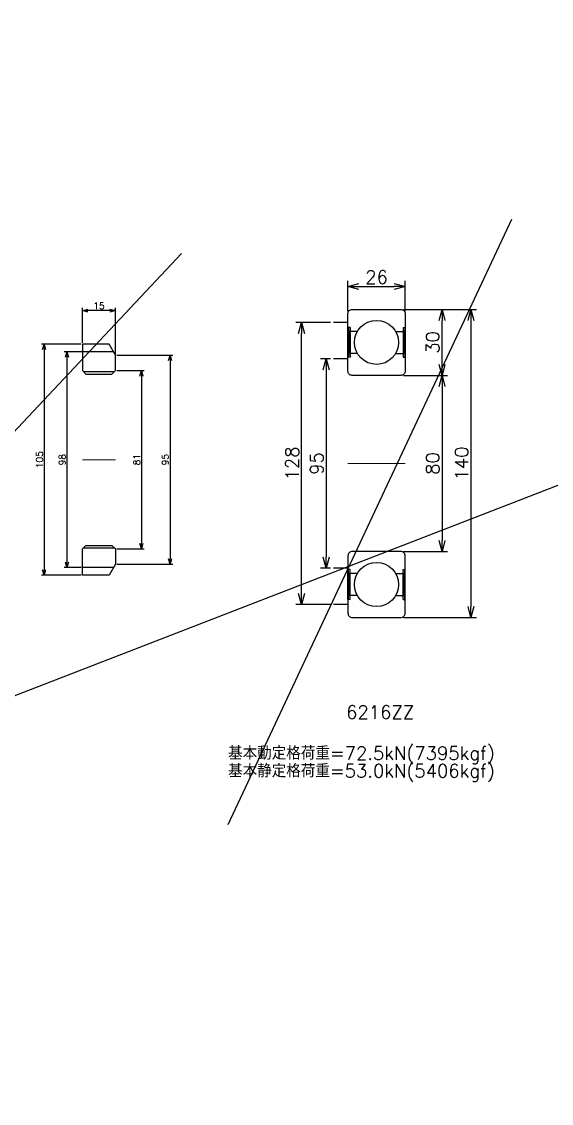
# Model space of a CAD drawing. Header units: millimetres. Extents: x -16130 to 36813, y -8099 to 27484.
# Drawn here: x -9147.3 to -8906.9, y 16410.7 to 16902.1 of the extents above; entities that cross this region are included whole.
import ezdxf

# ---------------------------------------------------------------- set-up
doc = ezdxf.new("R2010")
doc.units = ezdxf.units.MM
doc.header["$LTSCALE"] = 6
doc.header["$PDMODE"] = 99
doc.header["$PDSIZE"] = 1
doc.layers.add('08_DIM', color=3, linetype='Continuous', lineweight=13)
doc.layers.add('10_DRAFT', color=8, linetype='Continuous', lineweight=0, plot=False)
doc.styles.add('KSS_TXT', font='txt.shx', dxfattribs={"bigfont": 'extfont2.shx'})
doc.dimstyles.new('KSS_DIM', dxfattribs={"dimtxt": 3, "dimasz": 2.5, "dimexe": 1.25, "dimexo": 0.625, "dimtad": 1, "dimdsep": 46, "dimtxsty": 'KSS_TXT', "dimblk": 'OPEN30', "dimcen": 0, "dimazin": 2, "dimtfac": 0.75, "dimtmove": 0, "dimatfit": 3, "dimldrblk": 'OPEN30', "dimfxl": 1, "dimtolj": 1, "dimarcsym": 0})

# ---------------------------------------------------------------- blocks, each defined once
blk = doc.blocks.new('_Open30')
at = {"color": 0, "linetype": 'ByBlock', "lineweight": -2}
for p, q in [((-1, 0.268), (0, 0)), ((0, 0), (-1, -0.268)), ((0, 0), (-1, 0))]:
    blk.add_line(p, q, dxfattribs=at)
blk = doc.blocks.new('*D1179')
at = {"layer": '08_DIM', "color": 0, "lineweight": -2, "transparency": 16777216}
for p, q in [((-9119.33, 16752.09), (-9127.96, 16752.09)), ((-9126.71, 16749.59), (-9126.71, 16656.59)), ((-9120.33, 16654.09), (-9127.96, 16654.09))]:
    blk.add_line(p, q, dxfattribs=at)
at = {"layer": 'Defpoints', "color": 0, "transparency": 16777216}
for p in [(-9118.71, 16752.09), (-9126.71, 16654.09), (-9119.71, 16654.09)]:
    blk.add_point(p, dxfattribs=at)
at = {"layer": '08_DIM', "color": 0, "lineweight": -2, "transparency": 16777216, "xscale": 2.5, "yscale": 2.5, "zscale": 2.5}
for p, rotation in [((-9126.71, 16752.09), 90), ((-9126.71, 16654.09), 270)]:
    blk.add_blockref('_Open30', p, dxfattribs=dict(at, rotation=rotation))
at = {"layer": '08_DIM', "color": 0, "transparency": 16777216, "insert": (-9128.83, 16703.09), "char_height": 3, "attachment_point": 5, "rotation": 90, "style": 'KSS_TXT'}
blk.add_mtext('\\A1;98', dxfattribs=at)
blk = doc.blocks.new('*D1180')
at = {"layer": '08_DIM', "color": 0, "lineweight": -2, "transparency": 16777216}
for p, q in [((-9104.08, 16750.59), (-9078.7, 16750.59)), ((-9079.95, 16748.09), (-9079.95, 16658.09)), ((-9104.08, 16655.59), (-9078.7, 16655.59))]:
    blk.add_line(p, q, dxfattribs=at)
at = {"layer": 'Defpoints', "color": 0, "transparency": 16777216}
for p in [(-9104.71, 16750.59), (-9104.71, 16655.59), (-9079.95, 16655.59)]:
    blk.add_point(p, dxfattribs=at)
at = {"layer": '08_DIM', "color": 0, "lineweight": -2, "transparency": 16777216, "xscale": 2.5, "yscale": 2.5, "zscale": 2.5}
for p, rotation in [((-9079.95, 16750.59), 90), ((-9079.95, 16655.59), 270)]:
    blk.add_blockref('_Open30', p, dxfattribs=dict(at, rotation=rotation))
at = {"layer": '08_DIM', "color": 0, "transparency": 16777216, "insert": (-9082.08, 16703.09), "char_height": 3, "attachment_point": 5, "rotation": 90, "style": 'KSS_TXT'}
blk.add_mtext('\\A1;95', dxfattribs=at)
blk = doc.blocks.new('*D1181')
at = {"layer": '08_DIM', "color": 0, "lineweight": -2, "transparency": 16777216}
for p, q in [((-9104.08, 16743.59), (-9091.67, 16743.59)), ((-9092.92, 16741.09), (-9092.92, 16665.09)), ((-9104.08, 16662.59), (-9091.67, 16662.59))]:
    blk.add_line(p, q, dxfattribs=at)
at = {"layer": 'Defpoints', "color": 0, "transparency": 16777216}
for p in [(-9104.71, 16743.59), (-9104.71, 16662.59), (-9092.92, 16662.59)]:
    blk.add_point(p, dxfattribs=at)
at = {"layer": '08_DIM', "color": 0, "lineweight": -2, "transparency": 16777216, "xscale": 2.5, "yscale": 2.5, "zscale": 2.5}
for p, rotation in [((-9092.92, 16743.59), 90), ((-9092.92, 16662.59), 270)]:
    blk.add_blockref('_Open30', p, dxfattribs=dict(at, rotation=rotation))
at = {"layer": '08_DIM', "color": 0, "transparency": 16777216, "insert": (-9095.04, 16703.09), "char_height": 3, "attachment_point": 5, "rotation": 90, "style": 'KSS_TXT'}
blk.add_mtext('\\A1;81', dxfattribs=at)
blk = doc.blocks.new('*D1182')
at = {"layer": '08_DIM', "color": 0, "lineweight": -2, "transparency": 16777216}
for p, q in [((-9120.33, 16755.59), (-9138.32, 16755.59)), ((-9137.07, 16753.09), (-9137.07, 16653.09)), ((-9120.33, 16650.59), (-9138.32, 16650.59))]:
    blk.add_line(p, q, dxfattribs=at)
at = {"layer": 'Defpoints', "color": 0, "transparency": 16777216}
for p in [(-9119.71, 16755.59), (-9137.07, 16650.59), (-9119.71, 16650.59)]:
    blk.add_point(p, dxfattribs=at)
at = {"layer": '08_DIM', "color": 0, "lineweight": -2, "transparency": 16777216, "xscale": 2.5, "yscale": 2.5, "zscale": 2.5}
for p, rotation in [((-9137.07, 16755.59), 90), ((-9137.07, 16650.59), 270)]:
    blk.add_blockref('_Open30', p, dxfattribs=dict(at, rotation=rotation))
at = {"layer": '08_DIM', "color": 0, "transparency": 16777216, "insert": (-9139.19, 16703.09), "char_height": 3, "attachment_point": 5, "rotation": 90, "style": 'KSS_TXT'}
blk.add_mtext('\\A1;105', dxfattribs=at)
blk = doc.blocks.new('*D1183')
at = {"layer": '08_DIM', "color": 0, "lineweight": -2, "transparency": 16777216}
for p, q in [((-9119.71, 16756.21), (-9119.71, 16772.09)), ((-9104.71, 16744.21), (-9104.71, 16772.09)), ((-9107.21, 16770.84), (-9117.21, 16770.84))]:
    blk.add_line(p, q, dxfattribs=at)
at = {"layer": 'Defpoints', "color": 0, "transparency": 16777216}
for p in [(-9119.71, 16770.84), (-9119.71, 16755.59), (-9104.71, 16743.59)]:
    blk.add_point(p, dxfattribs=at)
at = {"layer": '08_DIM', "color": 0, "lineweight": -2, "transparency": 16777216, "xscale": 2.5, "yscale": 2.5, "zscale": 2.5, "rotation": 180}
blk.add_blockref('_Open30', (-9119.71, 16770.84), dxfattribs=at)
at = {"layer": '08_DIM', "color": 0, "lineweight": -2, "transparency": 16777216, "xscale": 2.5, "yscale": 2.5, "zscale": 2.5}
blk.add_blockref('_Open30', (-9104.71, 16770.84), dxfattribs=at)
at = {"layer": '08_DIM', "color": 0, "transparency": 16777216, "insert": (-9112.21, 16772.97), "char_height": 3, "attachment_point": 5, "style": 'KSS_TXT'}
blk.add_mtext('\\A1;15', dxfattribs=at)
blk = doc.blocks.new('AN16b_1_1')
at = {"color": 0}
for p, q in [((-2.89, 52.5), (-15, 52.5)), ((-15, 52.5), (-15, 40.5)), ((0, 47.5), (-2.89, 52.5)), ((-0.87, 49), (-15, 49)), ((0, 40.5), (0, 47.5)), ((-15, 40.5), (-13.42, 38.92)), ((-14.5, 40), (-0.5, 40)), ((0, 40.5), (-1.58, 38.92)), ((-13.42, 38.92), (-1.58, 38.92)), ((-15, -40.5), (-13.42, -38.92)), ((-13.42, -38.92), (-1.58, -38.92)), ((0, -40.5), (-1.58, -38.92)), ((-15, -52.5), (-15, -40.5)), ((-14.5, -40), (-0.5, -40)), ((0, -40.5), (0, -47.5)), ((-0.87, -49), (-15, -49)), ((0, -47.5), (-2.89, -52.5)), ((-2.89, -52.5), (-15, -52.5))]:
    blk.add_line(p, q, dxfattribs=at)
at = {"layer": '10_DRAFT'}
blk.add_line((-15, 0), (0, 0), dxfattribs=at)
blk = doc.blocks.new('*D1560')
at = {"layer": '08_DIM', "color": 0, "lineweight": -2, "transparency": 16777216}
for p, q in [((-8999.21, 16770.62), (-8999.21, 16784.28)), ((-8994.21, 16781.78), (-8978.21, 16781.78)), ((-8973.21, 16770.62), (-8973.21, 16784.28))]:
    blk.add_line(p, q, dxfattribs=at)
at = {"layer": 'Defpoints', "color": 0, "transparency": 16777216}
for p in [(-8973.21, 16781.78), (-8999.21, 16769.37), (-8973.21, 16769.37)]:
    blk.add_point(p, dxfattribs=at)
at = {"layer": '08_DIM', "color": 0, "lineweight": -2, "transparency": 16777216, "xscale": 5, "yscale": 5, "zscale": 5, "rotation": 180}
blk.add_blockref('_Open30', (-8999.21, 16781.78), dxfattribs=at)
at = {"layer": '08_DIM', "color": 0, "lineweight": -2, "transparency": 16777216, "xscale": 5, "yscale": 5, "zscale": 5}
blk.add_blockref('_Open30', (-8973.21, 16781.78), dxfattribs=at)
at = {"layer": '08_DIM', "color": 0, "transparency": 16777216, "insert": (-8986.21, 16786.03), "char_height": 6, "attachment_point": 5, "style": 'KSS_TXT'}
blk.add_mtext('\\A1;26', dxfattribs=at)
blk = doc.blocks.new('*D1561')
at = {"layer": '08_DIM', "color": 0, "lineweight": -2, "transparency": 16777216}
for p, q in [((-8973.96, 16771.37), (-8940.85, 16771.37)), ((-8943.35, 16766.37), (-8943.35, 16636.37)), ((-8973.96, 16631.37), (-8940.85, 16631.37))]:
    blk.add_line(p, q, dxfattribs=at)
at = {"layer": 'Defpoints', "color": 0, "transparency": 16777216}
for p in [(-8975.21, 16771.37), (-8975.21, 16631.37), (-8943.35, 16631.37)]:
    blk.add_point(p, dxfattribs=at)
at = {"layer": '08_DIM', "color": 0, "lineweight": -2, "transparency": 16777216, "xscale": 5, "yscale": 5, "zscale": 5}
for p, rotation in [((-8943.35, 16771.37), 90), ((-8943.35, 16631.37), 270)]:
    blk.add_blockref('_Open30', p, dxfattribs=dict(at, rotation=rotation))
at = {"layer": '08_DIM', "color": 0, "transparency": 16777216, "insert": (-8947.6, 16701.37), "char_height": 6, "attachment_point": 5, "rotation": 90, "style": 'KSS_TXT'}
blk.add_mtext('\\A1;140', dxfattribs=at)
blk = doc.blocks.new('*D1562')
at = {"layer": '08_DIM', "color": 0, "lineweight": -2, "transparency": 16777216}
for p, q in [((-8973.96, 16741.37), (-8953.99, 16741.37)), ((-8956.49, 16736.37), (-8956.49, 16666.37)), ((-8973.96, 16661.37), (-8953.99, 16661.37))]:
    blk.add_line(p, q, dxfattribs=at)
at = {"layer": 'Defpoints', "color": 0, "transparency": 16777216}
for p in [(-8975.21, 16741.37), (-8975.21, 16661.37), (-8956.49, 16661.37)]:
    blk.add_point(p, dxfattribs=at)
at = {"layer": '08_DIM', "color": 0, "lineweight": -2, "transparency": 16777216, "xscale": 5, "yscale": 5, "zscale": 5}
for p, rotation in [((-8956.49, 16741.37), 90), ((-8956.49, 16661.37), 270)]:
    blk.add_blockref('_Open30', p, dxfattribs=dict(at, rotation=rotation))
at = {"layer": '08_DIM', "color": 0, "transparency": 16777216, "insert": (-8960.74, 16701.37), "char_height": 6, "attachment_point": 5, "rotation": 90, "style": 'KSS_TXT'}
blk.add_mtext('\\A1;80', dxfattribs=at)
blk = doc.blocks.new('*D1563')
at = {"layer": '08_DIM', "color": 0, "lineweight": -2, "transparency": 16777216}
for p, q in [((-8973.96, 16771.37), (-8953.99, 16771.37)), ((-8956.49, 16746.37), (-8956.49, 16766.37)), ((-8973.96, 16741.37), (-8953.99, 16741.37))]:
    blk.add_line(p, q, dxfattribs=at)
at = {"layer": 'Defpoints', "color": 0, "transparency": 16777216}
for p in [(-8975.21, 16771.37), (-8956.49, 16771.37), (-8975.21, 16741.37)]:
    blk.add_point(p, dxfattribs=at)
at = {"layer": '08_DIM', "color": 0, "lineweight": -2, "transparency": 16777216, "xscale": 5, "yscale": 5, "zscale": 5}
for p, rotation in [((-8956.49, 16771.37), 90), ((-8956.49, 16741.37), 270)]:
    blk.add_blockref('_Open30', p, dxfattribs=dict(at, rotation=rotation))
at = {"layer": '08_DIM', "color": 0, "transparency": 16777216, "insert": (-8960.74, 16756.37), "char_height": 6, "attachment_point": 5, "rotation": 90, "style": 'KSS_TXT'}
blk.add_mtext('\\A1;30', dxfattribs=at)
blk = doc.blocks.new('*D1564')
at = {"layer": '08_DIM', "color": 0, "lineweight": -2, "transparency": 16777216}
for p, q in [((-9007.08, 16748.87), (-9011.62, 16748.87)), ((-9009.12, 16743.87), (-9009.12, 16658.87)), ((-9007.08, 16653.87), (-9011.62, 16653.87))]:
    blk.add_line(p, q, dxfattribs=at)
at = {"layer": 'Defpoints', "color": 0, "transparency": 16777216}
for p in [(-9005.83, 16748.87), (-9009.12, 16653.87), (-9005.83, 16653.87)]:
    blk.add_point(p, dxfattribs=at)
at = {"layer": '08_DIM', "color": 0, "lineweight": -2, "transparency": 16777216, "xscale": 5, "yscale": 5, "zscale": 5}
for p, rotation in [((-9009.12, 16748.87), 90), ((-9009.12, 16653.87), 270)]:
    blk.add_blockref('_Open30', p, dxfattribs=dict(at, rotation=rotation))
at = {"layer": '08_DIM', "color": 0, "transparency": 16777216, "insert": (-9013.38, 16701.37), "char_height": 6, "attachment_point": 5, "rotation": 90, "style": 'KSS_TXT'}
blk.add_mtext('\\A1;95', dxfattribs=at)
blk = doc.blocks.new('*D1565')
at = {"layer": '08_DIM', "color": 0, "lineweight": -2, "transparency": 16777216}
for p, q in [((-9007.08, 16765.37), (-9022.79, 16765.37)), ((-9020.29, 16642.37), (-9020.29, 16760.37)), ((-9007.08, 16637.37), (-9022.79, 16637.37))]:
    blk.add_line(p, q, dxfattribs=at)
at = {"layer": 'Defpoints', "color": 0, "transparency": 16777216}
for p in [(-9020.29, 16765.37), (-9005.83, 16765.37), (-9005.83, 16637.37)]:
    blk.add_point(p, dxfattribs=at)
at = {"layer": '08_DIM', "color": 0, "lineweight": -2, "transparency": 16777216, "xscale": 5, "yscale": 5, "zscale": 5}
for p, rotation in [((-9020.29, 16765.37), 90), ((-9020.29, 16637.37), 270)]:
    blk.add_blockref('_Open30', p, dxfattribs=dict(at, rotation=rotation))
at = {"layer": '08_DIM', "color": 0, "transparency": 16777216, "insert": (-9024.54, 16701.37), "char_height": 6, "attachment_point": 5, "rotation": 90, "style": 'KSS_TXT'}
blk.add_mtext('\\A1;128', dxfattribs=at)
blk = doc.blocks.new('6216ZZa_1_1')
at = {"color": 0}
for p, q in [((-26, 61.76), (-26, 48.24)), ((-25.03, 61.76), (-26, 61.76)), ((-25.76, 61.76), (-25.76, 48.24)), ((-25.03, 61.76), (-25.76, 48.24)), ((-25.76, 61.76), (-25.03, 48.24)), ((-25.03, 61.76), (-25.03, 48.24)), ((-21.66, 60), (-25.03, 60)), ((-4.34, 60), (-0.97, 60)), ((-0.97, 61.76), (0, 61.76)), ((-0.97, 61.76), (-0.97, 48.24)), ((-0.97, 61.76), (-0.24, 48.24)), ((-0.24, 61.76), (-0.97, 48.24)), ((-0.24, 61.76), (-0.24, 48.24)), ((0, 61.76), (0, 48.24)), ((-21.66, 50), (-25.03, 50)), ((-4.34, 50), (-0.97, 50)), ((-25.03, 48.24), (-26, 48.24)), ((-0.97, 48.24), (0, 48.24)), ((-26, -61.76), (-26, -48.24)), ((-25.03, -48.24), (-26, -48.24)), ((-25.76, -61.76), (-25.76, -48.24)), ((-25.03, -61.76), (-25.76, -48.24)), ((-25.76, -61.76), (-25.03, -48.24)), ((-25.03, -61.76), (-25.03, -48.24)), ((-0.97, -61.76), (-0.97, -48.24)), ((-0.97, -61.76), (-0.24, -48.24)), ((-0.24, -61.76), (-0.97, -48.24)), ((-0.97, -48.24), (0, -48.24)), ((-0.24, -61.76), (-0.24, -48.24)), ((0, -61.76), (0, -48.24)), ((-21.66, -50), (-25.03, -50)), ((-4.34, -50), (-0.97, -50)), ((-25.03, -61.76), (-26, -61.76)), ((-21.66, -60), (-25.03, -60)), ((-4.34, -60), (-0.97, -60)), ((-0.97, -61.76), (0, -61.76))]:
    blk.add_line(p, q, dxfattribs=at)
for points in [[(-2, 40), (-24, 40, -0.414214), (-26, 42), (-26, 68, -0.414214), (-24, 70), (-2, 70, -0.414214), (0, 68), (0, 42, -0.414214)], [(-2, -40), (-24, -40, 0.414214), (-26, -42), (-26, -68, 0.414214), (-24, -70), (-2, -70, 0.414214), (0, -68), (0, -42, 0.414214)]]:
    blk.add_lwpolyline(points, format="xyb", close=True, dxfattribs=at)
for centre in [(-13, 55), (-13, -55)]:
    blk.add_circle(centre, 10, dxfattribs=at)
at = {"layer": '10_DRAFT'}
blk.add_line((0, 0), (-26, 0), dxfattribs=at)

msp = doc.modelspace()

# ---------------------------------------------------------------- linework, layer by layer
at = {"color": 2}
msp.add_line((-1590.80397, 19526.87304), (-10784.35796, 15962.3952), dxfattribs=at)
at = {"color": 3}
msp.add_line((-8924.97507, 16812.25779), (-9053.64743, 16537.22593), dxfattribs=at)
for p, q in [((-9074.68618, 16796.82455), (-9251.09972, 16608.76193)), ((-8999.20665, 16765.37324), (-9005.8258, 16765.37324)), ((-8999.20665, 16748.87324), (-9005.8258, 16748.87324)), ((-8999.20665, 16653.87324), (-9005.8258, 16653.87324)), ((-8999.20665, 16637.37324), (-9005.8258, 16637.37324))]:
    msp.add_line(p, q)

# ---------------------------------------------------------------- block references
at = {"color": 4}
for name, p in [('6216ZZa_1_1', (-8973.20665, 16701.37324)), ('AN16b_1_1', (-9104.7062, 16703.0899))]:
    msp.add_blockref(name, p, dxfattribs=at)

# ---------------------------------------------------------------- texts
at = {"color": 0, "style": 'KSS_TXT'}
for s, p in [('6216ZZ', (-9000.03826, 16585.39659)), ('基本動定格荷重=72.5kN(7395kgf)', (-9053.57722, 16566.79534)), ('基本静定格荷重=53.0kN(5406kgf)', (-9053.57722, 16558.75328))]:
    msp.add_text(s, height=6, dxfattribs=at).set_placement(p)

# ---------------------------------------------------------------- dimensions: what is measured, and where the dimension line sits
at = {"layer": '08_DIM'}
for base, p1, p2, override, picture, middle in [((-8973.20665, 16781.77871), (-8999.20665, 16769.37324), (-8973.20665, 16769.37324), {"dimscale": 2}, '*D1560', (-8986.20665, 16786.02871)), ((-9119.70979, 16770.84102), (-9104.7062, 16743.5899), (-9119.70979, 16755.5899), {"dimscale": 1}, '*D1183', (-9112.208, 16772.96811))]:
    dim = msp.add_linear_dim(base=base, p1=p1, p2=p2, dimstyle='KSS_DIM', override=override, dxfattribs=at)
    dim.commit()
    dim.dimension.update_dxf_attribs({"geometry": picture, "text_midpoint": middle})
for base, p1, p2, override, picture, middle in [((-8943.34876, 16631.37324), (-8975.20665, 16771.37324), (-8975.20665, 16631.37324), {"dimscale": 2}, '*D1561', (-8947.59876, 16701.37324)), ((-8956.48608, 16771.37324), (-8975.20665, 16741.37324), (-8975.20665, 16771.37324), {"dimscale": 2}, '*D1563', (-8960.73608, 16756.37324)), ((-9020.2942, 16765.37324), (-9005.8258, 16637.37324), (-9005.8258, 16765.37324), {"dimscale": 2}, '*D1565', (-9024.5442, 16701.37324)), ((-9137.06745, 16650.5899), (-9119.70979, 16755.5899), (-9119.70979, 16650.5899), {"dimscale": 1}, '*D1182', (-9139.19454, 16703.0899)), ((-9126.70994, 16654.0899), (-9118.70979, 16752.0899), (-9119.70979, 16654.0899), {"dimscale": 1}, '*D1179', (-9128.83494, 16703.0899)), ((-9079.94831, 16655.5899), (-9104.7062, 16750.5899), (-9104.7062, 16655.5899), {"dimscale": 1}, '*D1180', (-9082.07539, 16703.0899)), ((-9009.12492, 16653.87324), (-9005.8258, 16748.87324), (-9005.8258, 16653.87324), {"dimscale": 2}, '*D1564', (-9013.37909, 16701.37324)), ((-9092.91995, 16662.5899), (-9104.7062, 16743.5899), (-9104.7062, 16662.5899), {"dimscale": 1}, '*D1181', (-9095.04495, 16703.0899)), ((-8956.48608, 16661.37324), (-8975.20665, 16741.37324), (-8975.20665, 16661.37324), {"dimscale": 2}, '*D1562', (-8960.73608, 16701.37324))]:
    dim = msp.add_linear_dim(base=base, p1=p1, p2=p2, angle=90, dimstyle='KSS_DIM', override=override, dxfattribs=at)
    dim.commit()
    dim.dimension.update_dxf_attribs({"geometry": picture, "text_midpoint": middle})

doc.saveas('drawing.dxf')
